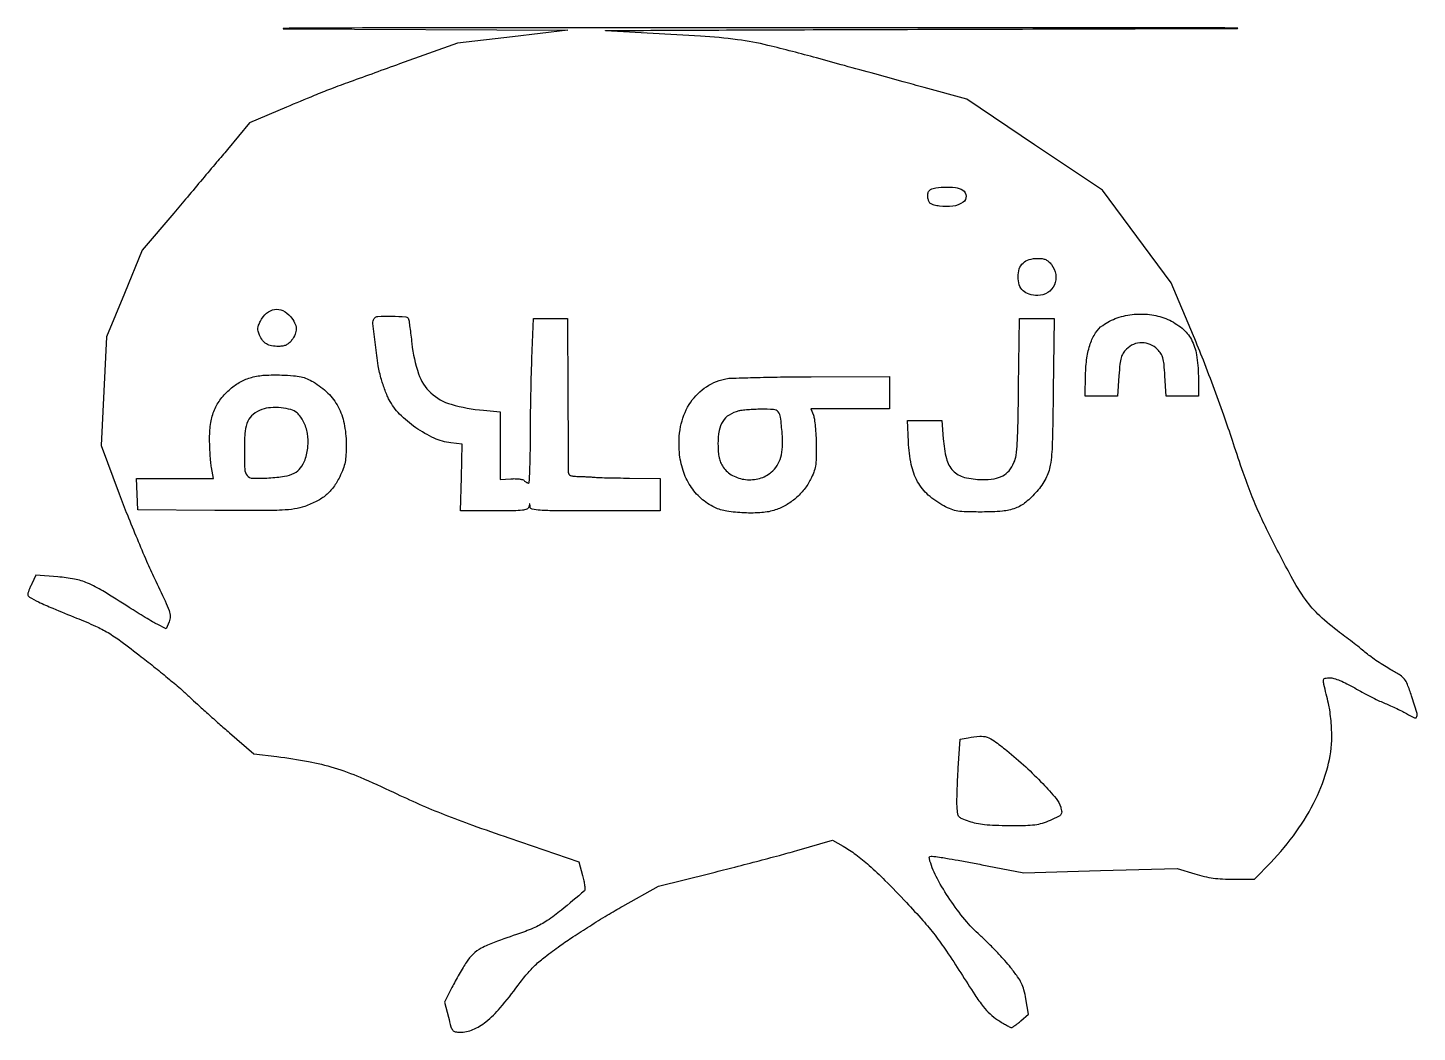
# Model space of a CAD drawing. Extents: x 12 to 612, y 0 to 434.
import ezdxf

# ---------------------------------------------------------------- set-up
doc = ezdxf.new("R2010")
doc.units = 0

msp = doc.modelspace()

# ---------------------------------------------------------------- linework, layer by layer
for points in [[(122.335043, 433.005929), (245.170087, 432.5), (221.335043, 429.679469), (197.5, 426.858937), (172.5, 417.88648, 0.00041), (151.135688, 410.199099, 0.004702), (142.759345, 407.088016, 0.007229), (135.643909, 404.250277, 0.001633), (123.639754, 399.214462), (107.779509, 392.5), (98.173294, 381, -0.000783), (93.536723, 375.466992, -0.000347), (87.400689, 368.178125, -0.000343), (80.89079, 360.466782, -0.000463), (74.990174, 353.5), (61.413267, 337.5), (53.697441, 318.784954), (45.981614, 300.069908), (44.83969, 276.653638), (43.697765, 253.237369), (51.462138, 232.368684, 0.005906), (54.984373, 223.233426, 0.004136), (59.158901, 213.022156, 0.004173), (63.32131, 203.304701, 0.008678), (66.760723, 195.813124, -0.002761), (71.353943, 186.112753, -0.028254), (73.002708, 181.987381, -0.074094), (73.463681, 179.392424, -0.105537), (73.040362, 177.097442), (71.785789, 174.068635), (67.908797, 176.046528, -0.013569), (65.88034, 177.151731, -0.003711), (62.742562, 179.004724, -0.003749), (59.214907, 181.159577, -0.003899), (55.765902, 183.339513, 0.006723), (44.379574, 190.446522, 0.035049), (37.802275, 193.824776, 0.053244), (32.13438, 195.565829, 0.029872), (24.98357, 196.514639), (15.467141, 197.202815), (13.73357, 193.567481, 0.009282), (13.069761, 192.106243, 0.01152), (12.509236, 190.722212, 0.009915), (12.091174, 189.547605, 0.080701), (12, 188.986397, 0.271206), (12.686575, 187.813716, 0.014752), (16.631363, 185.750219, 0.014008), (22.78645, 182.968716, 0.003469), (33.028598, 178.764821, -0.009804), (41.232001, 175.275647, -0.029049), (46.6569, 172.452475, -0.024921), (52.145876, 168.795112, -0.005755), (61, 162.076773, -0.004482), (67.028098, 157.305199, -0.004105), (73.15, 152.285977, -0.004105), (78.540883, 147.716038, -0.013408), (82, 144.569011, 0.005984), (85.225785, 141.545534, 0.002423), (89.692159, 137.498176, 0.002397), (94.539952, 133.189563, 0.003045), (99.058413, 129.260844), (109.616827, 120.192825), (119.558413, 118.978208, -0.015982), (133.171226, 116.871607, -0.027982), (144.241946, 114.145483, -0.025832), (155.519052, 110.04123, -0.0115), (169.939585, 103.537388, 0.008208), (181.002194, 98.460105, 0.00933), (191.765939, 93.96998, 0.008), (203.98281, 89.363899, 0.003923), (219.678298, 83.87003), (249.856595, 73.571803), (251.512521, 67.670126, -0.015211), (252.086355, 65.356652, -0.02232), (252.436966, 63.290376, -0.018917), (252.58023, 61.62123, -0.230482), (252.334224, 61.0478, -0.005828), (242.373302, 52.643757, -0.026693), (236.287019, 48.151894, -0.039399), (230.951858, 45.21184, -0.024857), (224.33214, 42.60458, 0.006295), (213.406217, 38.76313, 0.035906), (207.796816, 36.241538, 0.065275), (204.246565, 33.682197, 0.059436), (201.34648, 30.218692, 0.010366), (199.941847, 27.966416, 0.005121), (198.246976, 25.05143, 0.005079), (196.549486, 21.989879, 0.007397), (195.120756, 19.254261), (191.975511, 13.008521), (193.609329, 6.504261, 0.007886), (194.722854, 2.349734, 0.093422), (195.466257, 0.864041, 0.183223), (196.531893, 0.198731, 0.048962), (198.556474, 0, 0.100519), (204.183691, 1.14283, 0.069487), (209.775524, 4.490793, 0.04712), (215.984158, 10.540103, 0.016811), (223.682609, 20.245159, -0.015601), (227.590177, 25.195791, -0.028809), (231.109682, 28.921183, -0.024828), (235.371436, 32.558885, -0.008729), (241.826449, 37.359504, -0.010108), (247.397968, 41.185818, -0.005019), (254.606304, 45.821739, -0.004979), (262.176617, 50.479147, -0.007283), (268.939693, 54.414637), (284.379385, 63.100582), (306.439693, 68.544318, 0.002126), (316.01945, 70.951534, 0.001583), (326.57291, 73.686797, 0.001599), (336.50887, 76.329604, 0.003629), (344, 78.406236), (359.5, 82.824418), (364, 80.270382, -0.030818), (369.505794, 76.680106, -0.021689), (375.243059, 72.013686, -0.015803), (382.107094, 65.518391, -0.00592), (391.328459, 56, -0.008264), (398.433289, 48.237342, -0.016762), (403.709426, 41.85935, -0.016146), (408.668375, 34.990759, -0.007108), (414.800402, 25.607107, 0.00399), (420.935701, 16.089358, 0.021285), (424.543681, 11.068777, 0.038272), (427.467059, 7.881227, 0.044778), (430.701963, 5.357107, 0.007013), (432.75293, 4.073894, 0.010026), (434.610273, 2.998088, 0.006335), (436.186083, 2.152952, 0.133406), (436.701963, 2.040641, 0.129492), (437.172309, 2.190493, 0.011034), (438.235684, 2.899483, 0.014023), (439.479383, 3.821923, 0.0104), (440.802493, 4.90729), (444.104986, 7.733299), (442.943351, 14.403902, 0.022486), (442.098539, 18.228877, 0.047078), (441.036209, 21.082076, 0.041133), (439.364976, 23.916622, 0.013614), (436.469979, 27.787253, 0.015534), (433.8655, 30.876424, 0.007575), (430.363107, 34.661019, 0.007506), (426.597766, 38.491268, 0.010771), (423.139661, 41.760897, -0.036326), (416.609362, 48.599718, -0.024308), (410.135868, 57.274385, -0.024548), (404.723552, 66.234128, -0.048704), (401.518092, 73.879828, -0.041828), (401.203666, 75.312431, -0.34082), (401.518313, 75.856281, -0.127233), (402.453157, 75.98444, -0.005955), (405.641406, 75.571594, -0.008096), (408.439537, 75.129006, -0.001413), (413.698333, 74.194376, -0.001534), (419.861654, 73.061475, -0.001375), (426.246536, 71.849405), (441.993073, 68.815278), (475.152414, 69.750972), (508.311754, 70.686665), (515.905877, 68.343468, 0.017638), (519.987923, 67.239998, 0.022285), (523.832253, 66.523845, 0.021191), (527.877855, 66.129214, 0.013713), (532.581001, 66.000136), (541.662001, 66), (548.660577, 73.25, 0.0364), (559.684069, 86.471494, 0.042803), (568.01957, 100.482939, 0.046675), (573.250274, 114.471523, 0.066233), (575, 127.622369, 0.013774), (574.898008, 131.324056, 0.010662), (574.590045, 135.346335, 0.010809), (574.141018, 139.090557, 0.025361), (573.604409, 141.855655, -0.001787), (571.601802, 150.081057, -0.071005), (571.428196, 151.93288, -0.330656), (572.096738, 152.747914, -0.061363), (574.143058, 153, -0.07478), (575.932918, 152.730802, -0.022949), (578.512205, 151.805461, -0.020548), (581.562139, 150.401387, -0.014005), (584.91211, 148.568959, 0.007944), (588.18358, 146.727608, 0.006485), (591.739807, 144.858989, 0.006558), (595.058038, 143.224413, 0.017046), (597.5, 142.161585, -0.010897), (599.758147, 141.211611, -0.006346), (602.426563, 139.979101, -0.006342), (605.069391, 138.676053, -0.010658), (607.25, 137.507131, 0.023823), (610.786742, 135.729456, 0.45625), (611.775367, 136.192428, 0.14599), (611.751263, 138.020935, 0.004591), (609.434305, 145.197263, 0.01116), (607.668169, 150.130403, 0.075911), (606.391431, 152.372492, 0.083291), (604.547299, 154.040926, 0.014831), (600.543289, 156.438667, -0.012085), (597.80308, 158.059226, -0.008483), (594.795579, 160.0091, -0.008565), (591.978168, 161.975305, -0.017672), (589.858984, 163.626031, 0.006463), (587.695416, 165.390648, 0.002606), (584.69825, 167.745933, 0.002578), (581.444769, 170.248506, 0.003267), (578.411655, 172.525636, -0.029248), (569.870218, 179.660779, -0.048684), (563.699402, 186.709377, -0.03235), (557.515981, 196.635388, -0.006607), (547.973079, 215, -0.009999), (543.759899, 223.811312, -0.01245), (540.215756, 232.167839, -0.010725), (536.711563, 241.627196, -0.005032), (532.566545, 254, 0.006636), (528.956728, 264.661628, 0.00387), (524.36024, 277.353125, 0.003868), (519.559907, 289.992985, 0.006537), (515.317348, 300.5), (505.678704, 323.5), (490.814691, 343.441367), (475.950678, 363.382735), (446.725339, 383.040283), (417.5, 402.697831), (399, 407.750503, -0.000188), (389.961347, 410.222774, -0.000078), (377.734316, 413.574135, -0.000077), (364.62692, 417.171164, -0.000099), (352.584904, 420.480391, 0.007104), (331.578385, 425.937818, 0.027949), (318.433061, 428.385416, 0.017104), (302.485484, 429.888909, 0.001463), (261.5, 432.222246, -0.971253), (261.502867, 432.337912, -0.000042), (313.634375, 432.562079, -0.000244), (373.674377, 432.78591, -0.00014), (446, 433, 0.000177), (534.374041, 433.268023, 0.99633), (534.374081, 433.406999, 0.000958), (490.320053, 433.49741, 0.000033), (317.5, 433.509816, 0.000141), (202.49672, 433.478059, 0.000506), (128.995294, 433.362642, 0.011947), (122.330875, 433.186159, 0.973121)], [(415.664928, 363.441217, -0.247492), (417.142128, 360.85787, -0.255871), (415.821465, 358.237156, -0.117088), (411.336502, 356.498121, -0.07153), (405.631588, 356.532538, -0.020092), (403.309213, 356.976839, -0.080669), (401.976445, 357.524989, -0.124992), (401.196782, 358.327571, -0.083528), (400.748701, 359.534251, -0.029067), (400.621904, 360.498367, -0.029754), (400.609208, 361.463132, -0.031165), (400.700177, 362.297173, -0.098336), (400.90103, 362.819672, -0.208081), (402.921683, 364.194539, -0.036284), (407.607869, 364.733991, -0.03888), (412.501048, 364.559492, -0.113675)], [(453.92742, 331.365141, -0.127504), (455.820995, 327.042473, -0.144565), (455.245299, 322.565974, -0.150377), (452.367538, 319.241918, -0.140595), (448.038204, 318, -0.069386), (444.363442, 318.51242, -0.120181), (441.696595, 320.026332, -0.125344), (440.0968, 322.545024, -0.079288), (439.545455, 326, -0.079288), (440.0968, 329.454976, -0.125344), (441.696595, 331.973668, -0.120181), (444.363442, 333.48758, -0.069386), (448.038204, 334, -0.034273), (450.007118, 333.864881, -0.071033), (451.485259, 333.44165, -0.076211), (452.719901, 332.645362, -0.044863)], [(125.411106, 308.923275, -0.05663), (127.204626, 306.223435, -0.106167), (127.879607, 303.703212, -0.111956), (127.446046, 301.219799, -0.067777), (125.92742, 298.634859, -0.044633), (124.755636, 297.391381, -0.071049), (123.538411, 296.586904, -0.069607), (122.126207, 296.145167, -0.041065), (120.361678, 296, -0.043279), (117.289458, 296.266421, -0.089351), (115.033424, 297.093099, -0.099298), (113.357584, 298.585047, -0.063269), (112.058366, 300.859091, -0.034222), (111.501623, 302.515334, -0.07926), (111.374079, 303.816962, -0.07549), (111.656126, 305.132448, -0.028845), (112.421194, 306.847606, -0.091609), (115.133545, 310.342737, -0.143391), (118.547894, 311.963894, -0.152009), (122.150263, 311.444267, -0.106986)], [(176.412668, 307.75, -0.033242), (176.593004, 306.889037, -0.00181), (176.969808, 304.143589, -0.00281), (177.388205, 300.870861, -0.002048), (177.817968, 297.228174, 0.052336), (180.701215, 284.207334, 0.125241), (186.015683, 275.946546, 0.119497), (194.813094, 271.001705, 0.045402), (208.75, 268.415733), (216, 267.741579), (216, 253.113584), (216, 238.485588), (220.59199, 238.850804, -0.023727), (222.433983, 238.909621, -0.028522), (224.162313, 238.784001, -0.029336), (225.57495, 238.5149, -0.135445), (226.29199, 238.10801, 0.032488), (226.775009, 237.683988, 0.032355), (227.309522, 237.325478, 0.034138), (227.816404, 237.075688, 0.097714), (228.2, 237, 0.399217), (228.524588, 237.308297, 0.001874), (228.765898, 242.360938, 0.006844), (228.944385, 248.252148, 0.004108), (229.003058, 255.25, -0.002846), (229.051331, 263.488756, -0.001741), (229.197431, 273.20625, -0.001745), (229.409222, 282.828706, -0.003104), (229.660458, 290.75), (230.314801, 308), (237.6574, 308), (245, 308), (245.178281, 275.75, -0.00005), (245.246055, 263.263054, -0.000077), (245.301936, 252.459375, -0.000024), (245.348525, 243.08467, -0.002328), (245.34888, 241.75, 0.152999), (245.61851, 240.876051, 0.15364), (246.338259, 240.313978, 0.069469), (247.752747, 239.998574, 0.012884), (250.420599, 239.85194, -0.002856), (252.47526, 239.780301, -0.003219), (254.448551, 239.687483, -0.002946), (256.125837, 239.587849, -0.017469), (257, 239.5, 0.026767), (258.056524, 239.413627, 0.001048), (261.951562, 239.312517, 0.001859), (266.564728, 239.219605, 0.001312), (271.75, 239.14806), (285, 239), (285, 232), (285, 225), (257, 225, -0.001237), (239.93589, 225.042201, -0.014305), (233.248896, 225.266661, -0.033933), (229.787268, 225.719235, -0.338832), (228.883999, 226.75, 0.002113), (228.801199, 227.923939, 0.392517), (228.719237, 228, 0.339035), (228.622879, 227.926177, 0.001923), (228.310674, 226.75, -0.234404), (227.477705, 225.792782, -0.069501), (225.545019, 225.288115, -0.02623), (221.835681, 225.049679, -0.002936), (213.375298, 225), (198.897243, 225), (199.198622, 239.39191), (199.5, 253.78382), (194.722196, 254.348088, -0.078032), (187.431553, 256.3918, -0.04522), (179.514332, 260.918918, -0.045157), (172.51977, 266.811091, -0.076295), (168.024517, 273, -0.0189), (167.222372, 274.712314, -0.008451), (166.291587, 277.019897, -0.008352), (165.388268, 279.49615, -0.011221), (164.658312, 281.769862, -0.032374), (163.329059, 287.61843, -0.009816), (162.066918, 296.63176, -0.004504), (161.033196, 305.949763, -0.165243), (161.507495, 308.012128, -0.249801), (163.123661, 308.953947, -0.013911), (169.147875, 309.015611, -0.012956), (175.181507, 308.753014, -0.317149)], [(454.745962, 276.75, -0.003133), (454.322982, 253.901868, -0.034157), (453.468393, 244.745734, -0.081024), (451.532773, 238.96391, -0.05933), (447.686957, 233.381704, -0.040028), (442.902846, 228.752025, -0.082911), (438.41346, 226.160442, -0.068566), (432.782144, 224.894203, -0.020691), (424, 224.51735, -0.00596), (417.139656, 224.588774, -0.034086), (413.515083, 224.917605, -0.053441), (410.728004, 225.675166, -0.029066), (407.5, 227.156753, -0.061032), (400.789584, 231.850032, -0.083207), (396.198904, 237.614485, -0.07493), (393.431993, 245.034735, -0.040223), (392.192144, 254.75), (391.761441, 264), (399.237828, 264), (406.714214, 264), (407.252022, 256.153553, 0.04486), (408.621186, 247.565419, 0.129108), (411.513976, 242.32699, 0.142576), (416.404677, 239.486297, 0.059524), (424.043979, 238.533695, 0.03791), (429.213271, 238.899433, 0.085486), (432.932593, 240.119505, 0.099986), (435.668949, 242.363431, 0.066622), (437.800584, 245.827781, 0.072058), (438.681914, 248.955215, 0.017488), (439.19694, 254.312401, 0.010156), (439.545617, 262.904516, 0.001874), (439.807063, 278.75), (440.180011, 308), (447.65431, 308), (455.12861, 308)], [(504.221487, 307.635051, -0.066571), (510.36155, 303.835279, -0.097848), (514.382747, 298.949279, -0.083603), (516.631757, 292.312363, -0.037523), (517.414918, 283.109196), (517.5, 274.5), (510.5, 274.5), (503.5, 274.5), (502.97502, 283.252253, 0.008122), (502.586698, 288.341547, 0.045919), (502.08874, 291.014689, 0.077197), (501.230535, 292.885803, 0.050362), (499.72502, 294.729526, 0.095519), (496.627448, 296.825753, 0.099981), (493.022806, 297.575908, 0.100585), (489.427098, 296.867157, 0.097883), (486.353602, 294.808147, 0.05383), (484.905129, 293.009022, 0.073718), (484.052646, 291.115935, 0.043747), (483.533149, 288.392785, 0.008206), (483.103602, 283.330874), (482.5, 274.5), (475.5, 274.5), (468.5, 274.5), (468.685968, 283.665772, -0.02987), (469.276182, 291.026902, -0.048402), (470.74585, 297.125957, -0.058954), (473.033229, 301.849617, -0.096116), (476.092254, 305.065691, -0.072624), (482.35854, 308.278631, -0.059495), (489.727103, 309.848717, -0.059072), (497.313544, 309.644451, -0.069183)], [(135.311557, 280.663303, -0.06211), (141.582832, 275.854642, -0.076299), (145.985768, 269.944515, -0.072225), (148.572988, 262.717533, -0.048884), (149.4643, 254, -0.011583), (149.372516, 249.160804, -0.037826), (148.996498, 245.982116, -0.044575), (148.183486, 243.180698, -0.021232), (146.672387, 239.741693, -0.042309), (143.984551, 235.26815, -0.06049), (140.843905, 231.872668, -0.057492), (136.856266, 229.210348, -0.033972), (131.591236, 226.9476, -0.046222), (127.191815, 225.844803, -0.027312), (121.799509, 225.311285, -0.011688), (112.952383, 225.128706, -0.001296), (92.736675, 225.236536), (59.5, 225.5), (59.20431, 232.25), (58.90862, 239), (75.515583, 239), (92.122546, 239), (91.311273, 243.75, -0.019147), (90.998932, 246.122943, -0.007261), (90.738311, 249.454688, -0.007179), (90.559408, 253.088989, -0.008708), (90.5, 256.5, -0.039488), (91.02311, 263.113288, -0.060743), (92.603494, 268.625668, -0.064375), (95.375718, 273.366677, -0.051335), (99.461013, 277.662615, -0.050744), (103.89705, 280.740289, -0.060645), (108.610943, 282.644995, -0.051104), (114.269726, 283.562513, -0.024217), (121.666954, 283.637958, -0.009867), (126.726758, 283.344372, -0.034253), (129.967412, 282.86728, -0.046469), (132.563745, 282.042691, -0.032436)], [(384, 276), (384, 269), (367.024751, 269), (350.049502, 269), (351.177447, 266.25, -0.062772), (351.622085, 264.604145, -0.010669), (352.002642, 261.370313, -0.011502), (352.282704, 257.530185, -0.010018), (352.402696, 253.5, -0.007908), (352.367751, 247.757071, -0.034427), (352.059694, 244.370954, -0.049081), (351.348293, 241.671051, -0.029121), (350.008366, 238.621093, -0.049512), (347.230761, 234.298209, -0.046889), (343.611284, 230.518609, -0.047116), (339.369865, 227.495969, -0.051124), (334.748877, 225.41659, -0.061824), (328.967475, 224.261543, -0.028784), (321.308918, 224.137871, -0.028601), (313.802742, 224.880319, -0.073054), (308.596598, 226.50005, -0.068939), (302.678303, 230.421118, -0.069282), (298.060304, 235.797541, -0.065943), (294.918525, 242.47765, -0.053756), (293.343091, 250.228836, -0.070336), (293.870399, 261.361627, -0.090726), (297.553096, 270.892425, -0.098632), (304.063417, 277.932674, -0.099405), (312.757278, 281.916688, -0.049448), (315.41721, 282.27181, -0.001925), (325.314638, 282.569397, -0.00341), (337.047798, 282.796924, -0.002398), (350.25, 282.899549), (384, 283)], [(113.093664, 268.750322, 0.076802), (109.309554, 266.657961, 0.1213), (107.015155, 263.767744, 0.084266), (105.835365, 259.358088, 0.023326), (105.5, 252.173449, 0.009372), (105.671943, 243.001004, 0.164002), (106.714226, 240.253605, 0.220018), (109.099002, 239.101762, 0.018446), (116.122451, 239.242728, 0.023382), (122.855897, 239.943572, 0.079299), (127.050661, 241.281415, 0.113448), (129.782939, 243.549955, 0.078891), (131.693558, 247.093664, 0.061489), (132.92624, 252.760169, 0.065297), (132.704501, 258.438345, 0.070429), (131.08945, 263.479068, 0.096432), (128.239525, 267.283233, 0.119035), (125.624167, 268.707292, 0.041297), (121.368479, 269.477782, 0.041277), (116.805428, 269.541924, 0.070953)], [(319, 268.131685, 0.074964), (314.831704, 266.383382, 0.115333), (312.053228, 263.654237, 0.098111), (310.496051, 259.628822, 0.043405), (310, 253.925377, 0.015416), (310.107806, 250.429695, 0.040656), (310.464358, 247.952071, 0.051343), (311.152998, 245.920343, 0.040759), (312.286557, 243.897883, 0.122682), (316.308093, 240.26751, 0.096151), (321.944239, 238.533503, 0.093623), (327.95412, 239.014999, 0.108639), (333.026051, 241.675374, 0.077897), (335.522081, 244.545425, 0.071952), (337.103565, 248.118686, 0.058143), (337.819497, 252.645264, 0.029573), (337.713207, 258.414636, 0.010924), (337.015785, 265.40805, 0.149289), (335.990733, 267.718093, 0.198926), (333.956644, 268.736157, 0.021975), (328.643011, 268.881685, 0.007423), (325.724983, 268.790004, 0.007842), (322.863885, 268.612568, 0.007549), (320.404768, 268.383908, 0.034934)], [(434.650043, 121.600378, -0.014498), (442.845347, 114.513978, -0.01687), (450.198655, 107.302031, -0.01518), (455.978285, 100.856837, -0.105729), (457.958877, 97.143387, -0.03697), (458.395645, 95.046872, -0.203207), (458.094743, 93.957381, -0.113192), (456.987021, 93.070825, -0.008285), (453.423544, 91.423768, -0.027821), (449.944257, 90.111134, -0.043367), (446.818528, 89.417235, -0.028588), (442.799725, 89.116824, -0.005948), (435.721487, 89.077504, -0.007658), (429.693646, 89.208066, -0.017242), (425.134485, 89.534379, -0.022456), (421.522947, 90.083299, -0.03541), (418.5, 90.90865, -0.014568), (415.362874, 92.112654, -0.117779), (414.125947, 93.014645, -0.139279), (413.529785, 94.316354, -0.023186), (413.234682, 97.081146, -0.0185), (413.177931, 99.550901, -0.003881), (413.272113, 103.873837, -0.004064), (413.461184, 108.890324, -0.003837), (413.734682, 114), (414.5, 126.5), (418, 127.118359, -0.025969), (423.040026, 127.741134, -0.098071), (426.179977, 127.348174, -0.078234), (429.290812, 125.743765, -0.012913)]]:
    msp.add_lwpolyline(points, format="xyb", close=True)

doc.saveas('drawing.dxf')
